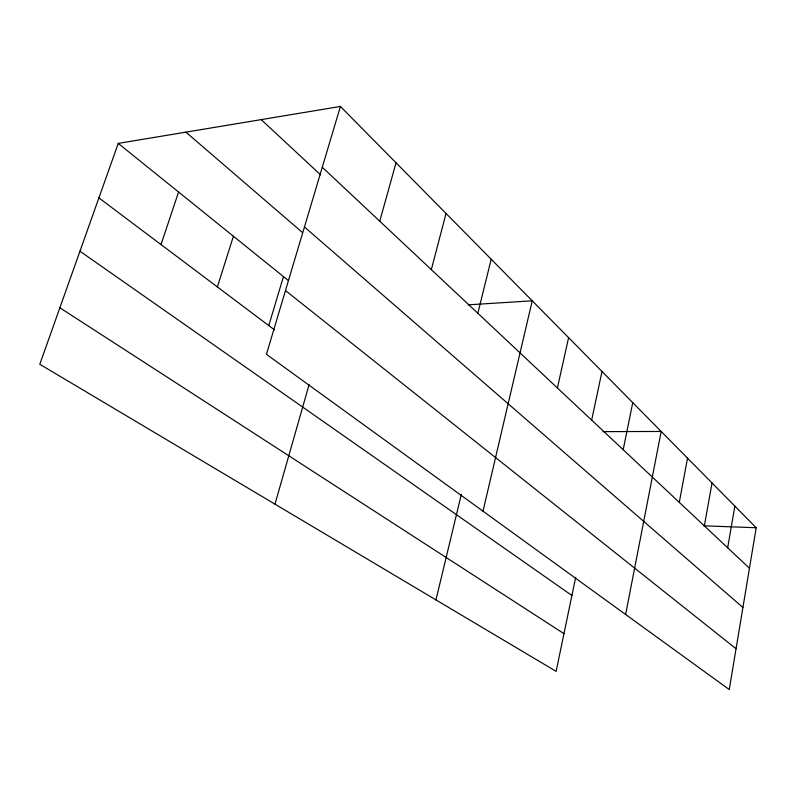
<?xml version="1.0" encoding="UTF-8"?>
<svg xmlns="http://www.w3.org/2000/svg" width="796" height="796" viewBox="0 0 796 796"><rect width="100%" height="100%" fill="white"/><g stroke="black" fill="none" stroke-linecap="round" stroke-linejoin="round"><path stroke-width="1.19" d="M340.419 106.445L756.2 527.738L729.255 689.555L266.451 354.32L340.419 106.445L118.256 143.399L39.8 364.279L556.125 671.376L575.687 577.299M727.673 547.787L734.867 506.127M704.341 525.887L712.032 482.983M679.287 502.366L687.525 458.158M625.626 614.492L661.178 431.452L602.92 431.641M623.198 449.72L632.74 402.647M591.667 420.119L601.985 371.483M557.409 387.96L568.603 337.653M483.003 511.181L532.235 300.808L468.247 304.838M435.959 599.905L461.332 494.336M477.849 313.286L491.212 259.237M431.323 269.605L446.039 213.457M379.752 221.198L396.04 162.802M274.978 504.157L309.097 384.607M268.779 325.574L283.475 276.6M217.378 286.938L233.417 236.243M161.001 244.561L178.583 192.035M703.813 525.818L756.2 527.738M59.869 307.773L563.966 633.656M79.958 251.218L571.906 595.488M98.903 197.886L274.67 330.002M285.475 290.55L736.051 648.74M118.256 143.399L288.251 280.451M185.906 132.146L302.42 232.482M304.45 226.979L742.917 607.497M261.207 119.619L320.599 174.851M322.28 167.25L749.454 568.235"/></g></svg>
